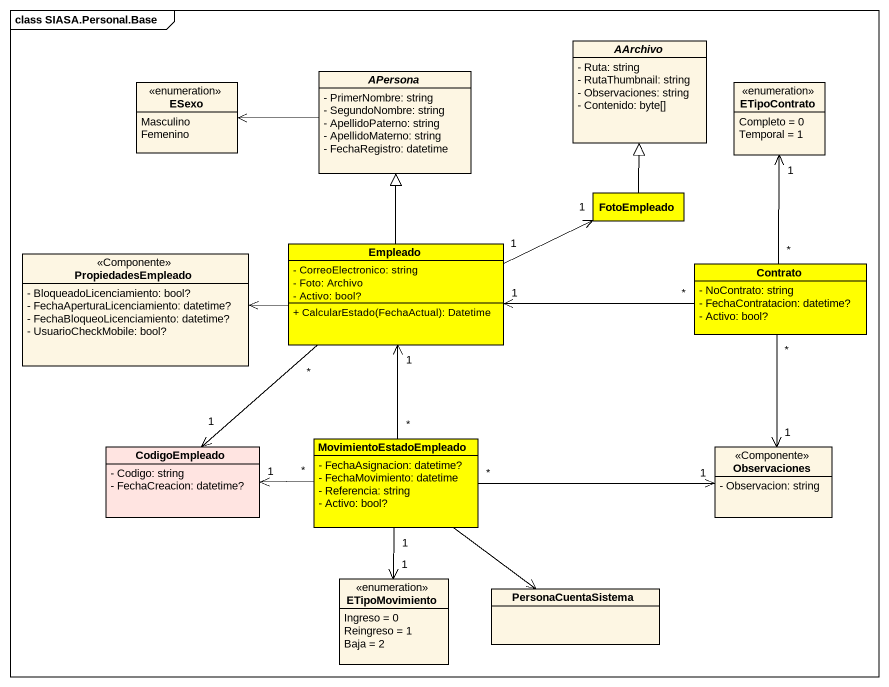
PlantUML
@startuml
mainframe class SIASA.Personal.Base
hide circle
hide empty members
skinparam classAttributeIconSize 0
abstract class AArchivo {
  - Ruta: string
  - RutaThumbnail: string
  - Observaciones: string
  - Contenido: byte[]
}
enum ESexo {
  Masculino
  Femenino
}
abstract class APersona {
  - PrimerNombre: string
  - SegundoNombre: string
  - ApellidoPaterno: string
  - ApellidoMaterno: string
  - FechaRegistro: datetime
}
enum ETipoContrato {
  Completo = 0
  Temporal = 1
}
class FotoEmpleado #FFFF00
class PropiedadesEmpleado <<Componente>> {
  - BloqueadoLicenciamiento: bool?
  - FechaAperturaLicenciamiento: datetime?
  - FechaBloqueoLicenciamiento: datetime?
  - UsuarioCheckMobile: bool?
}
class Empleado #FFFF00 {
  - CorreoElectronico: string
  - Foto: Archivo
  - Activo: bool?
  + CalcularEstado(FechaActual): Datetime
}
class Contrato #FFFF00 {
  - NoContrato: string
  - FechaContratacion: datetime?
  - Activo: bool?
}
class CodigoEmpleado #FFE4E1 {
  - Codigo: string
  - FechaCreacion: datetime?
}
class MovimientoEstadoEmpleado #FFFF00 {
  - FechaAsignacion: datetime?
  - FechaMovimiento: datetime
  - Referencia: string
  - Activo: bool?
}
class Observaciones <<Componente>> {
  - Observacion: string
}
enum ETipoMovimiento {
  Ingreso = 0
  Reingreso = 1
  Baja = 2
}
class PersonaCuentaSistema
APersona -left-> ESexo
FotoEmpleado -up-|> AArchivo
Empleado -up-|> APersona
Empleado "1" -right-> "1" FotoEmpleado
Empleado -left-> PropiedadesEmpleado
Empleado "*" --> "1" CodigoEmpleado
Contrato "*" -up-> "1" ETipoContrato
Contrato "*" -left-> "1" Empleado
Contrato "*" --> "1" Observaciones
MovimientoEstadoEmpleado "*" -up-> "1" Empleado
MovimientoEstadoEmpleado "*" -left-> "1" CodigoEmpleado
MovimientoEstadoEmpleado "*" -right-> "1" Observaciones
MovimientoEstadoEmpleado "1" --> "1" ETipoMovimiento
MovimientoEstadoEmpleado --> PersonaCuentaSistema
@enduml
